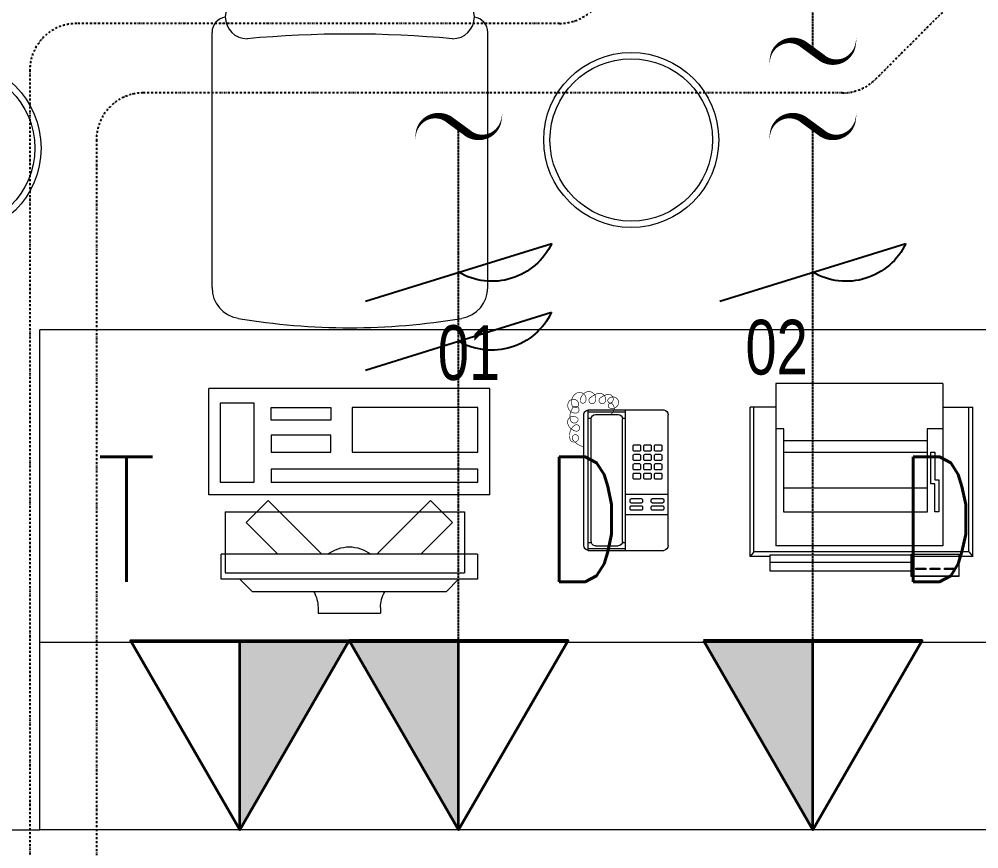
# Model space of a CAD drawing. Header units: inches. Extents: x -12418 to 57169, y -29325 to 19878.
# Drawn here: x 38295 to 39831, y 6942 to 8270 of the extents above; entities that cross this region are included whole.
import ezdxf

# ---------------------------------------------------------------- set-up
doc = ezdxf.new("R2010")
doc.units = ezdxf.units.IN
doc.header["$LTSCALE"] = 25
doc.header["$MEASUREMENT"] = 0
doc.linetypes.add('DASHDOT', pattern=[25.4, 12.7, -6.35, 0, -6.35])
doc.linetypes.add('HIDDEN', pattern=[9.525, 6.35, -3.175])
doc.layers.get('0').update_dxf_attribs({"color": 8})
doc.layers.add('0 @ 50', color=8, linetype='Continuous')
doc.layers.add('T-WIRE', color=140, linetype='Continuous')
for name, color, linetype, lineweight in [('00-Ground Floor$0$72_EGR_EQP_TAG', 142, 'Continuous', 5), ('00-Ground Floor$0$LOADING', 253, 'Continuous', 5), ('E-LITE-CLNG-CNDT', 6, 'DASHDOT', 35), ('T-DATA-CLNG-COND', 51, 'DASHDOT', 25), ('T-DATA-DEVC-TYPE', 2, 'Continuous', 25), ('T-DATA-FLOR-COND', 40, 'HIDDEN', 25), ('T-DATA-WALL @ 100', 33, 'Continuous', 35)]:
    doc.layers.add(name, color=color, linetype=linetype, lineweight=lineweight)
doc.styles.add('00-Ground Floor$0$X3G_ENTITY_257CFD', font='swisscl.ttf', dxfattribs={"height": 200})
doc.styles.add('DC_Simplex', font='SIMPLEX.shx', dxfattribs={"width": 0.7})

# ---------------------------------------------------------------- blocks, each defined once
blk = doc.blocks.new('00-Ground Floor$0$DM20079-P')
at = {"color": 0}
for p, q in [((-0.0686, 0.217), (-0.0686, 0.008)), ((-0.0616, 0.225), (0.0594, 0.225)), ((-0.0616, 0.225), (-0.0616, 0)), ((-0.0616, 0.222), (-0.0016, 0.222)), ((-0.0496, 0.2175), (-0.0136, 0.2175)), ((-0.0016, 0.225), (-0.0016, 0)), ((0.0664, 0.217), (0.0664, 0.008)), ((-0.0616, 0.212), (-0.0565, 0.212)), ((-0.0566, 0.2105), (-0.0566, 0.0145)), ((-0.0068, 0.212), (-0.0016, 0.212)), ((-0.0066, 0.2105), (-0.0066, 0.0145)), ((-0.0016, 0.1675), (0.0664, 0.1675)), ((-0.0016, 0.135), (0.0664, 0.135)), ((-0.0616, 0.013), (-0.0565, 0.013)), ((-0.0616, 0.003), (-0.0016, 0.003)), ((-0.0594, 0), (0.0594, 0)), ((-0.0496, 0.0075), (-0.0136, 0.0075)), ((-0.0068, 0.013), (-0.0016, 0.013))]:
    blk.add_line(p, q, dxfattribs=at)
for points in [[(0.0074, 0.1605, 0.414214), (0.0054, 0.1585), (0.0054, 0.1555, 0.414214), (0.0074, 0.1535), (0.0234, 0.1535, 0.414214), (0.0254, 0.1555), (0.0254, 0.1585, 0.414214), (0.0234, 0.1605)], [(0.0574, 0.1535, 0.414214), (0.0594, 0.1555), (0.0594, 0.1585, 0.414214), (0.0574, 0.1605), (0.0414, 0.1605, 0.414214), (0.0394, 0.1585), (0.0394, 0.1555, 0.414214), (0.0414, 0.1535)], [(0.0234, 0.142, 0.414214), (0.0254, 0.144), (0.0254, 0.147, 0.414214), (0.0234, 0.149), (0.0074, 0.149, 0.414214), (0.0054, 0.147), (0.0054, 0.144, 0.414214), (0.0074, 0.142)], [(0.0574, 0.142, 0.414214), (0.0594, 0.144), (0.0594, 0.147, 0.414214), (0.0574, 0.149), (0.0414, 0.149, 0.414214), (0.0394, 0.147), (0.0394, 0.144, 0.414214), (0.0414, 0.142)], [(0.0104, 0.103, 0.414214), (0.0124, 0.101), (0.0204, 0.101, 0.414214), (0.0224, 0.103), (0.0224, 0.109, 0.414214), (0.0204, 0.111), (0.0124, 0.111, 0.414214), (0.0104, 0.109)], [(0.0274, 0.103, 0.414214), (0.0294, 0.101), (0.0374, 0.101, 0.414214), (0.0394, 0.103), (0.0394, 0.109, 0.414214), (0.0374, 0.111), (0.0294, 0.111, 0.414214), (0.0274, 0.109)], [(0.0444, 0.103, 0.414214), (0.0464, 0.101), (0.0544, 0.101, 0.414214), (0.0564, 0.103), (0.0564, 0.109, 0.414214), (0.0544, 0.111), (0.0464, 0.111, 0.414214), (0.0444, 0.109)], [(0.0104, 0.088, 0.414214), (0.0124, 0.086), (0.0204, 0.086, 0.414214), (0.0224, 0.088), (0.0224, 0.094, 0.414214), (0.0204, 0.096), (0.0124, 0.096, 0.414214), (0.0104, 0.094)], [(0.0274, 0.088, 0.414214), (0.0294, 0.086), (0.0374, 0.086, 0.414214), (0.0394, 0.088), (0.0394, 0.094, 0.414214), (0.0374, 0.096), (0.0294, 0.096, 0.414214), (0.0274, 0.094)], [(0.0444, 0.088, 0.414214), (0.0464, 0.086), (0.0544, 0.086, 0.414214), (0.0564, 0.088), (0.0564, 0.094, 0.414214), (0.0544, 0.096), (0.0464, 0.096, 0.414214), (0.0444, 0.094)], [(0.0104, 0.073, 0.414214), (0.0124, 0.071), (0.0204, 0.071, 0.414214), (0.0224, 0.073), (0.0224, 0.079, 0.414214), (0.0204, 0.081), (0.0124, 0.081, 0.414214), (0.0104, 0.079)], [(0.0274, 0.073, 0.414214), (0.0294, 0.071), (0.0374, 0.071, 0.414214), (0.0394, 0.073), (0.0394, 0.079, 0.414214), (0.0374, 0.081), (0.0294, 0.081, 0.414214), (0.0274, 0.079)], [(0.0444, 0.073, 0.414214), (0.0464, 0.071), (0.0544, 0.071, 0.414214), (0.0564, 0.073), (0.0564, 0.079, 0.414214), (0.0544, 0.081), (0.0464, 0.081, 0.414214), (0.0444, 0.079)], [(0.0104, 0.058, 0.414214), (0.0124, 0.056), (0.0204, 0.056, 0.414214), (0.0224, 0.058), (0.0224, 0.064, 0.414214), (0.0204, 0.066), (0.0124, 0.066, 0.414214), (0.0104, 0.064)], [(0.0274, 0.058, 0.414214), (0.0294, 0.056), (0.0374, 0.056, 0.414214), (0.0394, 0.058), (0.0394, 0.064, 0.414214), (0.0374, 0.066), (0.0294, 0.066, 0.414214), (0.0274, 0.064)], [(0.0444, 0.058, 0.414214), (0.0464, 0.056), (0.0544, 0.056, 0.414214), (0.0564, 0.058), (0.0564, 0.064, 0.414214), (0.0544, 0.066), (0.0464, 0.066, 0.414214), (0.0444, 0.064)]]:
    blk.add_lwpolyline(points, format="xyb", close=True, dxfattribs=at)
at = {"color": 0, "const_width": 0.001}
blk.add_lwpolyline([(-0.0686, 0.059, 0.184574), (-0.0861, 0.0478, 1.44364), (-0.0769, 0.0452, 0.837915), (-0.0907, 0.0465, 0.30536), (-0.0835, 0.0248, 1.584726), (-0.0815, 0.034, 0.253153), (-0.094, 0.0228, 0.874198), (-0.0776, 0.0142, 0.915253), (-0.0897, 0.0168, 0.223821), (-0.0874, -0.0011, 1.703343), (-0.0796, 0.005, 0.588962), (-0.0934, -0.0114, 0.717795), (-0.0769, -0.0108, 0.983104), (-0.0875, -0.0075, 0.326362), (-0.0815, -0.0259, 0.758716), (-0.0657, -0.0134, 0.906186), (-0.0743, -0.016, 0.189488), (-0.067, -0.0272, 0.7948), (-0.0506, -0.0127, 1.223996), (-0.0585, -0.0193, 0.072149), (-0.0473, -0.0259, 0.645886), (-0.0341, -0.0134, 1.366917), (-0.042, -0.0193, 0.078415), (-0.0315, -0.0246, 0.723006), (-0.0229, -0.0127, 1.105484), (-0.0289, -0.018, 0.327892), (-0.017, -0.0193, 0.446638), (-0.0144, -0.0068, 0.327263), (-0.0269, -0.0029, 1.240441), (-0.0229, -0.0094, 0.611307), (-0.0278, 0.0075)], format="xyb", dxfattribs=at)
at = {"color": 0}
for centre, radius, start, end in [((-0.0605, 0.217), 0.00813, 97.9633, 179.6649), ((-0.0496, 0.2105), 0.007, 90, 180), ((-0.0136, 0.2105), 0.007, 0, 90), ((0.0582, 0.217), 0.00813, 0.3351, 82.0367), ((-0.0605, 0.008), 0.00813, 180.3351, 277.9633), ((-0.0496, 0.0145), 0.007, 180, 270), ((-0.0136, 0.0145), 0.007, 270, 0), ((0.0582, 0.008), 0.00813, 277.9633, 359.6649)]:
    blk.add_arc(centre, radius, start, end, dxfattribs=at)
blk = doc.blocks.new('00-Ground Floor$0$GF21021-P')
for p, q in [((-0.2207, 0.4756), (-0.2207, 0.0675)), ((0.2205, 0.4756), (0.2205, 0.0675))]:
    blk.add_line(p, q)
for centre, radius, start, end in [((-0.0001, -0.5295), 1.0695, 80.3671, 99.6329), ((-0.1707, 0.4756), 0.05, 99.6329, 180), ((0.1705, 0.4756), 0.05, 0, 80.3671), ((-0.1643, 0.0425), 0.0351, 90, 270), ((0, 1.8467), 1.7767, 264.6946, 275.3053), ((0.1641, 0.0425), 0.0351, 270, 90), ((-0.1957, 0.0675), 0.025, 180, 261.4721), ((0.1955, 0.0675), 0.025, 278.5279, 0), ((0, 1.8314), 1.8314, 264.8532, 275.147)]:
    blk.add_arc(centre, radius, start, end)
blk = doc.blocks.new('00-Ground Floor$0$ITCWLS1-P')
at = {"layer": '00-Ground Floor$0$LOADING'}
for p, q in [((-0.17, 0.45), (-0.17, 0)), ((-0.17, 0.45), (0, 0.45)), ((0, 0.45), (0, 0)), ((-0.2651, 0.43, 0), (-0.3051, 0.43, 0)), ((-0.3051, 0.43, 0), (-0.3051, 0.02, 0)), ((-0.2651, 0.43, 0), (-0.2651, 0.02, 0)), ((-0.1496, 0.4305), (-0.1291, 0.4305)), ((-0.1291, 0.4305), (-0.1291, 0.4089)), ((-0.3251, 0.38, 0), (-0.3051, 0.4, 0)), ((-0.197, 0.4094), (-0.295, 0.4094)), ((-0.295, 0.0264), (-0.295, 0.4094)), ((-0.197, 0.0264), (-0.197, 0.4094)), ((-0.3251, 0.38, 0), (-0.3251, 0.07, 0)), ((-0.3503, 0.275), (-0.3596, 0.275)), ((-0.3596, 0.175), (-0.3596, 0.275)), ((-0.3503, 0.175), (-0.3596, 0.175)), ((-0.3251, 0.07, 0), (-0.3051, 0.05, 0)), ((-0.3051, 0.02, 0), (-0.2651, 0.02, 0)), ((-0.197, 0.0264), (-0.295, 0.0264)), ((-0.17, 0), (0, 0))]:
    blk.add_line(p, q, dxfattribs=at)
at = {"layer": '00-Ground Floor$0$LOADING', "extrusion": (2.48281e-10, 3.18408e-10, -1)}
for p, q in [((-0.2651, 0.3395), (-0.2144, 0.3902)), ((-0.1791, 0.3548), (-0.2144, 0.3902)), ((-0.2651, 0.2688), (-0.1791, 0.3548))]:
    blk.add_line(p, q, dxfattribs=at)
at = {"layer": '00-Ground Floor$0$LOADING', "extrusion": (2.48281e-10, -3.18408e-10, -1)}
for p, q in [((-0.2651, 0.1812), (-0.1791, 0.0952)), ((-0.2651, 0.1105), (-0.2144, 0.0598)), ((-0.1791, 0.0952), (-0.2144, 0.0598))]:
    blk.add_line(p, q, dxfattribs=at)
at = {"layer": '00-Ground Floor$0$LOADING'}
for points in [[(-0.1291, 0.4089), (-0.1291, 0.1), (-0.1496, 0.1), (-0.1496, 0.4305)], [(-0.1496, 0.1), (-0.1496, 0.1), (-0.1496, 0.1), (-0.1496, 0.1), (-0.1496, 0.1), (-0.1496, 0.1), (-0.1496, 0.1), (-0.1496, 0.1), (-0.1496, 0.1)], [(-0.1496, 0.1), (-0.1496, 0.1), (-0.1496, 0.1), (-0.1496, 0.1), (-0.1496, 0.1), (-0.1496, 0.1), (-0.1496, 0.1), (-0.1496, 0.1), (-0.1496, 0.1), (-0.1496, 0.1), (-0.1496, 0.1), (-0.1496, 0.1), (-0.1496, 0.1), (-0.1496, 0.1), (-0.1496, 0.1), (-0.1496, 0.1), (-0.1496, 0.1), (-0.1496, 0.1)], [(-0.1496, 0.1), (-0.1496, 0.1), (-0.1496, 0.1), (-0.1496, 0.1), (-0.1496, 0.1), (-0.1496, 0.1), (-0.1496, 0.1), (-0.1496, 0.1), (-0.1496, 0.1), (-0.1496, 0.1)], [(-0.1496, 0.1), (-0.1496, 0.1), (-0.1496, 0.1), (-0.1496, 0.1), (-0.1496, 0.1), (-0.1496, 0.1), (-0.1496, 0.1)], [(-0.1496, 0.1), (-0.1496, 0.1), (-0.1496, 0.1), (-0.1496, 0.1), (-0.1496, 0.1), (-0.1496, 0.1), (-0.1496, 0.1), (-0.1496, 0.1), (-0.1496, 0.1), (-0.1496, 0.1)], [(-0.1496, 0.1), (-0.1496, 0.1), (-0.1496, 0.1), (-0.1496, 0.1), (-0.1496, 0.1), (-0.1496, 0.1), (-0.1496, 0.1), (-0.1496, 0.1), (-0.1496, 0.1), (-0.1496, 0.1), (-0.1496, 0.1), (-0.1496, 0.1), (-0.1496, 0.1), (-0.1496, 0.1), (-0.1496, 0.1)], [(-0.1496, 0.1), (-0.1496, 0.1), (-0.1496, 0.1), (-0.1496, 0.1), (-0.1496, 0.1), (-0.1496, 0.1), (-0.1496, 0.1), (-0.1496, 0.1), (-0.1496, 0.1), (-0.1496, 0.1)], [(-0.1496, 0.1), (-0.1496, 0.1), (-0.1496, 0.1), (-0.1496, 0.1), (-0.1496, 0.1), (-0.1496, 0.1), (-0.1496, 0.1), (-0.1496, 0.1), (-0.1496, 0.1), (-0.1496, 0.1)], [(-0.1496, 0.1), (-0.1496, 0.1), (-0.1496, 0.1), (-0.1496, 0.1), (-0.1496, 0.1), (-0.1496, 0.1), (-0.1496, 0.1), (-0.1496, 0.1), (-0.1496, 0.1), (-0.1496, 0.1), (-0.1496, 0.1), (-0.1496, 0.1), (-0.1496, 0.1), (-0.1496, 0.1), (-0.1496, 0.1), (-0.1496, 0.1), (-0.1496, 0.1), (-0.1496, 0.1), (-0.1496, 0.1), (-0.1496, 0.1), (-0.1496, 0.1), (-0.1496, 0.1), (-0.1496, 0.1), (-0.1496, 0.1), (-0.1496, 0.1), (-0.1496, 0.1), (-0.1496, 0.1), (-0.1496, 0.1), (-0.1496, 0.1), (-0.1496, 0.1), (-0.1496, 0.1), (-0.1496, 0.1), (-0.1496, 0.1), (-0.1496, 0.1), (-0.1496, 0.1), (-0.1496, 0.1), (-0.1496, 0.1), (-0.1496, 0.1), (-0.1496, 0.1), (-0.1496, 0.1), (-0.1496, 0.1), (-0.1496, 0.1), (-0.1496, 0.1), (-0.1496, 0.1), (-0.1496, 0.1), (-0.1496, 0.1), (-0.1496, 0.1), (-0.1496, 0.1), (-0.1496, 0.1), (-0.1496, 0.1), (-0.1496, 0.1), (-0.1496, 0.1), (-0.1496, 0.1), (-0.1496, 0.1)], [(-0.1496, 0.1), (-0.1496, 0.1), (-0.1496, 0.1), (-0.1496, 0.1), (-0.1496, 0.1), (-0.1496, 0.1), (-0.1496, 0.1), (-0.1496, 0.1), (-0.1496, 0.1), (-0.1496, 0.1), (-0.1496, 0.1), (-0.1496, 0.1), (-0.1496, 0.1), (-0.1496, 0.1), (-0.1496, 0.1), (-0.1496, 0.1), (-0.1496, 0.1), (-0.1496, 0.1), (-0.1496, 0.1), (-0.1496, 0.1), (-0.1496, 0.1), (-0.1496, 0.1), (-0.1496, 0.1), (-0.1496, 0.1), (-0.1496, 0.1), (-0.1496, 0.1), (-0.1496, 0.1), (-0.1496, 0.1), (-0.1496, 0.1), (-0.1496, 0.1), (-0.1496, 0.1), (-0.1496, 0.1), (-0.1496, 0.1), (-0.1496, 0.1), (-0.1496, 0.1), (-0.1496, 0.1), (-0.1496, 0.1), (-0.1496, 0.1), (-0.1496, 0.1), (-0.1496, 0.1), (-0.1496, 0.1), (-0.1496, 0.1), (-0.1496, 0.1), (-0.1496, 0.1), (-0.1496, 0.1), (-0.1496, 0.1), (-0.1496, 0.1), (-0.1496, 0.1), (-0.1496, 0.1), (-0.1496, 0.1), (-0.1496, 0.1), (-0.1496, 0.1), (-0.1496, 0.1), (-0.1496, 0.1), (-0.1496, 0.1), (-0.1496, 0.1), (-0.1496, 0.1), (-0.1496, 0.1), (-0.1496, 0.1), (-0.1496, 0.1), (-0.1496, 0.1), (-0.1496, 0.1), (-0.1496, 0.1), (-0.1496, 0.1), (-0.1496, 0.1), (-0.1496, 0.1), (-0.1496, 0.1), (-0.1496, 0.1), (-0.1496, 0.1), (-0.1496, 0.1), (-0.1496, 0.1), (-0.1496, 0.1), (-0.1496, 0.1), (-0.1496, 0.1), (-0.1496, 0.1), (-0.1496, 0.1), (-0.1496, 0.1), (-0.1496, 0.1), (-0.1496, 0.1), (-0.1496, 0.1), (-0.1496, 0.1), (-0.1496, 0.1), (-0.1496, 0.1), (-0.1496, 0.1), (-0.1496, 0.1), (-0.1496, 0.1), (-0.1496, 0.1), (-0.1496, 0.1), (-0.1496, 0.1)], [(-0.1496, 0.1), (-0.1496, 0.1), (-0.1496, 0.1), (-0.1496, 0.1), (-0.1496, 0.1), (-0.1496, 0.1), (-0.1496, 0.1), (-0.1496, 0.1), (-0.1496, 0.1), (-0.1496, 0.1), (-0.1496, 0.1), (-0.1496, 0.1)], [(-0.1496, 0.1), (-0.1496, 0.1), (-0.1496, 0.1), (-0.1496, 0.1), (-0.1496, 0.1), (-0.1496, 0.1), (-0.1496, 0.1)], [(-0.1496, 0.1), (-0.1496, 0.1), (-0.1496, 0.1), (-0.1496, 0.1), (-0.1496, 0.1), (-0.1496, 0.1), (-0.1496, 0.1), (-0.1496, 0.1), (-0.1496, 0.1), (-0.1496, 0.1), (-0.1496, 0.1), (-0.1496, 0.1), (-0.1496, 0.1), (-0.1496, 0.1), (-0.1496, 0.1), (-0.1496, 0.1), (-0.1496, 0.1)], [(-0.1496, 0.1), (-0.1496, 0.1), (-0.1496, 0.1), (-0.1496, 0.1), (-0.1496, 0.1), (-0.1496, 0.1), (-0.1496, 0.1), (-0.1496, 0.1), (-0.1496, 0.1), (-0.1496, 0.1), (-0.1496, 0.1), (-0.1496, 0.1), (-0.1496, 0.1), (-0.1496, 0.1), (-0.1496, 0.1), (-0.1496, 0.1), (-0.1496, 0.1), (-0.1496, 0.1), (-0.1496, 0.1), (-0.1496, 0.1), (-0.1496, 0.1), (-0.1496, 0.1), (-0.1496, 0.1), (-0.1496, 0.1), (-0.1496, 0.1), (-0.1496, 0.1), (-0.1496, 0.1), (-0.1496, 0.1), (-0.1496, 0.1), (-0.1496, 0.1), (-0.1496, 0.1), (-0.1496, 0.1), (-0.1496, 0.1), (-0.1496, 0.1), (-0.1496, 0.1), (-0.1496, 0.1), (-0.1496, 0.1), (-0.1496, 0.1), (-0.1496, 0.1), (-0.1496, 0.1), (-0.1496, 0.1), (-0.1496, 0.1), (-0.1496, 0.1), (-0.1496, 0.1), (-0.1496, 0.1), (-0.1496, 0.1), (-0.1496, 0.1), (-0.1496, 0.1), (-0.1496, 0.1), (-0.1496, 0.1), (-0.1496, 0.1), (-0.1496, 0.1), (-0.1496, 0.1), (-0.1496, 0.1), (-0.1496, 0.1), (-0.1496, 0.1), (-0.1496, 0.1), (-0.1496, 0.1), (-0.1496, 0.1), (-0.1496, 0.1), (-0.1496, 0.1), (-0.1496, 0.1), (-0.1496, 0.1), (-0.1496, 0.1), (-0.1496, 0.1), (-0.1496, 0.1), (-0.1496, 0.1), (-0.1496, 0.1), (-0.1496, 0.1), (-0.1496, 0.1), (-0.1496, 0.1), (-0.1496, 0.1), (-0.1496, 0.1), (-0.1496, 0.1), (-0.1496, 0.1), (-0.1496, 0.1), (-0.1496, 0.1), (-0.1496, 0.1), (-0.1496, 0.1), (-0.1496, 0.1), (-0.1496, 0.1), (-0.1496, 0.1), (-0.1496, 0.1), (-0.1496, 0.1), (-0.1496, 0.1), (-0.1496, 0.1), (-0.1496, 0.1), (-0.1496, 0.1), (-0.1496, 0.1), (-0.1496, 0.1), (-0.1496, 0.1), (-0.1496, 0.1), (-0.1496, 0.1), (-0.1496, 0.1), (-0.1496, 0.1), (-0.1496, 0.1), (-0.1496, 0.1), (-0.1496, 0.1), (-0.1496, 0.1), (-0.1496, 0.1), (-0.1496, 0.1), (-0.1496, 0.1), (-0.1496, 0.1), (-0.1496, 0.1), (-0.1496, 0.1), (-0.1496, 0.1), (-0.1496, 0.1), (-0.1496, 0.1), (-0.1496, 0.1), (-0.1496, 0.1), (-0.1496, 0.1)], [(-0.1496, 0.1), (-0.1496, 0.1), (-0.1496, 0.1), (-0.1496, 0.1), (-0.1496, 0.1), (-0.1496, 0.1), (-0.1496, 0.1), (-0.1496, 0.1)]]:
    blk.add_lwpolyline(points, dxfattribs=at)
for points in [[(-0.1019, 0.4305), (-0.0304, 0.4305), (-0.0304, 0.2294), (-0.1019, 0.2294)], [(-0.1019, 0.1954), (-0.0747, 0.1954), (-0.0747, 0.1), (-0.1019, 0.1)], [(-0.0304, 0.1954), (-0.0508, 0.1954), (-0.0508, 0.1), (-0.0304, 0.1)], [(-0.1496, 0.1), (-0.1496, 0.1), (-0.1496, 0.1), (-0.1496, 0.1), (-0.1496, 0.1), (-0.1496, 0.1), (-0.1496, 0.1), (-0.1496, 0.1), (-0.1496, 0.1), (-0.1496, 0.1), (-0.1496, 0.1), (-0.1496, 0.1), (-0.1496, 0.1), (-0.1496, 0.1), (-0.1496, 0.1), (-0.1496, 0.1), (-0.1496, 0.1), (-0.1496, 0.1), (-0.1496, 0.1), (-0.1496, 0.1), (-0.1496, 0.1), (-0.1496, 0.1), (-0.1496, 0.1), (-0.1496, 0.1), (-0.1496, 0.1), (-0.1496, 0.1), (-0.1496, 0.1), (-0.1496, 0.1), (-0.1496, 0.1), (-0.1496, 0.1), (-0.1496, 0.1), (-0.1496, 0.1), (-0.1496, 0.1), (-0.1496, 0.1), (-0.1496, 0.1), (-0.1496, 0.1), (-0.1496, 0.1), (-0.1496, 0.1), (-0.1496, 0.1), (-0.1496, 0.1), (-0.1496, 0.1), (-0.1496, 0.1), (-0.1496, 0.1), (-0.1496, 0.1), (-0.1496, 0.1), (-0.1496, 0.1), (-0.1496, 0.1), (-0.1496, 0.1), (-0.1496, 0.1), (-0.1496, 0.1), (-0.1496, 0.1), (-0.1496, 0.1), (-0.1496, 0.1), (-0.1496, 0.1), (-0.1496, 0.1), (-0.1496, 0.1), (-0.1496, 0.1), (-0.1496, 0.1), (-0.1496, 0.1), (-0.1496, 0.1), (-0.1496, 0.1), (-0.1496, 0.1), (-0.1496, 0.1), (-0.1496, 0.1), (-0.1496, 0.1), (-0.1496, 0.1), (-0.1496, 0.1), (-0.1496, 0.1), (-0.1496, 0.1), (-0.1496, 0.1), (-0.1496, 0.1), (-0.1496, 0.1), (-0.1496, 0.1), (-0.1496, 0.1), (-0.1496, 0.1), (-0.1496, 0.1), (-0.1496, 0.1), (-0.1496, 0.1), (-0.1496, 0.1), (-0.1496, 0.1), (-0.1496, 0.1), (-0.1496, 0.1), (-0.1496, 0.1), (-0.1496, 0.1), (-0.1496, 0.1), (-0.1496, 0.1), (-0.1496, 0.1), (-0.1496, 0.1), (-0.1496, 0.1), (-0.1496, 0.1), (-0.1496, 0.1), (-0.1496, 0.1), (-0.1496, 0.1), (-0.1496, 0.1), (-0.1496, 0.1), (-0.1496, 0.1), (-0.1496, 0.1), (-0.1496, 0.1), (-0.1496, 0.1), (-0.1496, 0.1), (-0.1496, 0.1), (-0.1496, 0.1), (-0.1496, 0.1), (-0.1496, 0.1), (-0.1496, 0.1), (-0.1496, 0.1), (-0.1496, 0.1), (-0.1496, 0.1), (-0.1496, 0.1), (-0.1496, 0.1), (-0.1496, 0.1), (-0.1496, 0.1), (-0.1496, 0.1), (-0.1496, 0.1), (-0.1496, 0.1), (-0.1496, 0.1), (-0.1496, 0.1), (-0.1496, 0.1), (-0.1496, 0.1), (-0.1496, 0.1), (-0.1496, 0.1), (-0.1496, 0.1), (-0.1496, 0.1), (-0.1496, 0.1), (-0.1496, 0.1), (-0.1496, 0.1), (-0.1496, 0.1), (-0.1496, 0.1), (-0.1496, 0.1), (-0.1496, 0.1), (-0.1496, 0.1), (-0.1496, 0.1), (-0.1496, 0.1), (-0.1496, 0.1), (-0.1496, 0.1), (-0.1496, 0.1), (-0.1496, 0.1), (-0.1496, 0.1), (-0.1496, 0.1), (-0.1496, 0.1), (-0.1496, 0.1), (-0.1496, 0.1), (-0.1496, 0.1), (-0.1496, 0.1), (-0.1496, 0.1), (-0.1496, 0.1), (-0.1496, 0.1), (-0.1496, 0.1), (-0.1496, 0.1), (-0.1496, 0.1), (-0.1496, 0.1), (-0.1496, 0.1), (-0.1496, 0.1), (-0.1496, 0.1), (-0.1496, 0.1), (-0.1496, 0.1), (-0.1496, 0.1), (-0.1496, 0.1), (-0.1496, 0.1), (-0.1496, 0.1), (-0.1496, 0.1), (-0.1496, 0.1), (-0.1496, 0.1), (-0.1496, 0.1), (-0.1496, 0.1), (-0.1496, 0.1), (-0.1496, 0.1), (-0.1496, 0.1), (-0.1496, 0.1), (-0.1496, 0.1), (-0.1496, 0.1), (-0.1496, 0.1), (-0.1496, 0.1), (-0.1496, 0.1), (-0.1496, 0.1), (-0.1496, 0.1), (-0.1496, 0.1), (-0.1496, 0.1), (-0.1496, 0.1), (-0.1496, 0.1), (-0.1496, 0.1), (-0.1496, 0.1), (-0.1496, 0.1), (-0.1496, 0.1), (-0.1496, 0.1), (-0.1496, 0.1), (-0.1496, 0.1), (-0.1496, 0.1), (-0.1496, 0.1), (-0.1496, 0.1), (-0.1496, 0.1), (-0.1496, 0.1), (-0.1496, 0.1), (-0.1496, 0.1), (-0.1496, 0.1), (-0.1496, 0.1), (-0.1496, 0.1), (-0.1496, 0.1), (-0.1496, 0.1), (-0.1496, 0.1), (-0.1496, 0.1), (-0.1496, 0.1), (-0.1496, 0.1), (-0.1496, 0.1), (-0.1496, 0.1), (-0.1496, 0.1), (-0.1496, 0.1), (-0.1496, 0.1), (-0.1496, 0.1), (-0.1496, 0.1), (-0.1496, 0.1), (-0.1496, 0.1), (-0.1496, 0.1), (-0.1496, 0.1), (-0.1496, 0.1), (-0.1496, 0.1), (-0.1496, 0.1), (-0.1496, 0.1), (-0.1496, 0.1), (-0.1496, 0.1), (-0.1496, 0.1), (-0.1496, 0.1), (-0.1496, 0.1), (-0.1496, 0.1), (-0.1496, 0.1), (-0.1496, 0.1), (-0.1496, 0.1), (-0.1496, 0.1), (-0.1496, 0.1), (-0.1496, 0.1), (-0.1496, 0.1), (-0.1496, 0.1), (-0.1496, 0.1), (-0.1496, 0.1), (-0.1496, 0.1), (-0.1496, 0.1), (-0.1496, 0.1), (-0.1496, 0.1), (-0.1496, 0.1), (-0.1496, 0.1), (-0.1496, 0.1), (-0.1496, 0.1), (-0.1496, 0.1), (-0.1496, 0.1), (-0.1496, 0.1), (-0.1496, 0.1), (-0.1496, 0.1), (-0.1496, 0.1), (-0.1496, 0.1), (-0.1496, 0.1), (-0.1496, 0.1), (-0.1496, 0.1), (-0.1496, 0.1), (-0.1496, 0.1), (-0.1496, 0.1), (-0.1496, 0.1), (-0.1496, 0.1), (-0.1496, 0.1), (-0.1496, 0.1), (-0.1496, 0.1), (-0.1496, 0.1), (-0.1496, 0.1), (-0.1496, 0.1), (-0.1496, 0.1), (-0.1496, 0.1), (-0.1496, 0.1), (-0.1496, 0.1), (-0.1496, 0.1), (-0.1496, 0.1), (-0.1496, 0.1), (-0.1496, 0.1), (-0.1496, 0.1), (-0.1496, 0.1), (-0.1496, 0.1), (-0.1496, 0.1), (-0.1496, 0.1), (-0.1496, 0.1)], [(-0.1496, 0.1), (-0.1496, 0.1), (-0.1496, 0.1), (-0.1496, 0.1), (-0.1496, 0.1), (-0.1496, 0.1), (-0.1496, 0.1), (-0.1496, 0.1), (-0.1496, 0.1), (-0.1496, 0.1), (-0.1496, 0.1), (-0.1496, 0.1), (-0.1496, 0.1), (-0.1496, 0.1), (-0.1496, 0.1), (-0.1496, 0.1), (-0.1496, 0.1), (-0.1496, 0.1), (-0.1496, 0.1), (-0.1496, 0.1), (-0.1496, 0.1), (-0.1496, 0.1), (-0.1496, 0.1), (-0.1496, 0.1), (-0.1496, 0.1), (-0.1496, 0.1), (-0.1496, 0.1), (-0.1496, 0.1), (-0.1496, 0.1), (-0.1496, 0.1), (-0.1496, 0.1), (-0.1496, 0.1), (-0.1496, 0.1), (-0.1496, 0.1), (-0.1496, 0.1), (-0.1496, 0.1), (-0.1496, 0.1), (-0.1496, 0.1), (-0.1496, 0.1), (-0.1496, 0.1), (-0.1496, 0.1), (-0.1496, 0.1), (-0.1496, 0.1), (-0.1496, 0.1), (-0.1496, 0.1), (-0.1496, 0.1), (-0.1496, 0.1), (-0.1496, 0.1), (-0.1496, 0.1), (-0.1496, 0.1), (-0.1496, 0.1), (-0.1496, 0.1), (-0.1496, 0.1), (-0.1496, 0.1), (-0.1496, 0.1), (-0.1496, 0.1), (-0.1496, 0.1), (-0.1496, 0.1), (-0.1496, 0.1), (-0.1496, 0.1), (-0.1496, 0.1), (-0.1496, 0.1), (-0.1496, 0.1), (-0.1496, 0.1), (-0.1496, 0.1), (-0.1496, 0.1), (-0.1496, 0.1), (-0.1496, 0.1), (-0.1496, 0.1), (-0.1496, 0.1), (-0.1496, 0.1), (-0.1496, 0.1), (-0.1496, 0.1), (-0.1496, 0.1), (-0.1496, 0.1), (-0.1496, 0.1), (-0.1496, 0.1), (-0.1496, 0.1), (-0.1496, 0.1), (-0.1496, 0.1), (-0.1496, 0.1), (-0.1496, 0.1), (-0.1496, 0.1), (-0.1496, 0.1), (-0.1496, 0.1), (-0.1496, 0.1), (-0.1496, 0.1), (-0.1496, 0.1), (-0.1496, 0.1), (-0.1496, 0.1), (-0.1496, 0.1), (-0.1496, 0.1), (-0.1496, 0.1), (-0.1496, 0.1), (-0.1496, 0.1), (-0.1496, 0.1), (-0.1496, 0.1), (-0.1496, 0.1), (-0.1496, 0.1), (-0.1496, 0.1), (-0.1496, 0.1), (-0.1496, 0.1), (-0.1496, 0.1), (-0.1496, 0.1), (-0.1496, 0.1), (-0.1496, 0.1), (-0.1496, 0.1), (-0.1496, 0.1), (-0.1496, 0.1), (-0.1496, 0.1), (-0.1496, 0.1), (-0.1496, 0.1), (-0.1496, 0.1), (-0.1496, 0.1), (-0.1496, 0.1), (-0.1496, 0.1), (-0.1496, 0.1), (-0.1496, 0.1), (-0.1496, 0.1), (-0.1496, 0.1), (-0.1496, 0.1), (-0.1496, 0.1), (-0.1496, 0.1), (-0.1496, 0.1), (-0.1496, 0.1), (-0.1496, 0.1), (-0.1496, 0.1), (-0.1496, 0.1), (-0.1496, 0.1), (-0.1496, 0.1), (-0.1496, 0.1), (-0.1496, 0.1), (-0.1496, 0.1), (-0.1496, 0.1), (-0.1496, 0.1), (-0.1496, 0.1), (-0.1496, 0.1), (-0.1496, 0.1), (-0.1496, 0.1), (-0.1496, 0.1), (-0.1496, 0.1), (-0.1496, 0.1), (-0.1496, 0.1), (-0.1496, 0.1), (-0.1496, 0.1), (-0.1496, 0.1), (-0.1496, 0.1), (-0.1496, 0.1), (-0.1496, 0.1), (-0.1496, 0.1), (-0.1496, 0.1), (-0.1496, 0.1), (-0.1496, 0.1), (-0.1496, 0.1), (-0.1496, 0.1), (-0.1496, 0.1), (-0.1496, 0.1), (-0.1496, 0.1), (-0.1496, 0.1), (-0.1496, 0.1), (-0.1496, 0.1), (-0.1496, 0.1), (-0.1496, 0.1), (-0.1496, 0.1), (-0.1496, 0.1), (-0.1496, 0.1), (-0.1496, 0.1), (-0.1496, 0.1), (-0.1496, 0.1), (-0.1496, 0.1), (-0.1496, 0.1), (-0.1496, 0.1), (-0.1496, 0.1), (-0.1496, 0.1), (-0.1496, 0.1), (-0.1496, 0.1), (-0.1496, 0.1), (-0.1496, 0.1), (-0.1496, 0.1), (-0.1496, 0.1), (-0.1496, 0.1), (-0.1496, 0.1), (-0.1496, 0.1), (-0.1496, 0.1), (-0.1496, 0.1), (-0.1496, 0.1), (-0.1496, 0.1), (-0.1496, 0.1), (-0.1496, 0.1), (-0.1496, 0.1), (-0.1496, 0.1), (-0.1496, 0.1), (-0.1496, 0.1), (-0.1496, 0.1), (-0.1496, 0.1), (-0.1496, 0.1), (-0.1496, 0.1), (-0.1496, 0.1), (-0.1496, 0.1), (-0.1496, 0.1), (-0.1496, 0.1), (-0.1496, 0.1), (-0.1496, 0.1), (-0.1496, 0.1), (-0.1496, 0.1), (-0.1496, 0.1), (-0.1496, 0.1), (-0.1496, 0.1), (-0.1496, 0.1), (-0.1496, 0.1), (-0.1496, 0.1), (-0.1496, 0.1), (-0.1496, 0.1), (-0.1496, 0.1)], [(-0.1496, 0.1), (-0.1496, 0.1), (-0.1496, 0.1), (-0.1496, 0.1), (-0.1496, 0.1), (-0.1496, 0.1), (-0.1496, 0.1), (-0.1496, 0.1), (-0.1496, 0.1), (-0.1496, 0.1), (-0.1496, 0.1), (-0.1496, 0.1), (-0.1496, 0.1), (-0.1496, 0.1), (-0.1496, 0.1), (-0.1496, 0.1), (-0.1496, 0.1), (-0.1496, 0.1), (-0.1496, 0.1), (-0.1496, 0.1), (-0.1496, 0.1), (-0.1496, 0.1), (-0.1496, 0.1), (-0.1496, 0.1), (-0.1496, 0.1), (-0.1496, 0.1), (-0.1496, 0.1), (-0.1496, 0.1), (-0.1496, 0.1), (-0.1496, 0.1), (-0.1496, 0.1), (-0.1496, 0.1), (-0.1496, 0.1), (-0.1496, 0.1), (-0.1496, 0.1), (-0.1496, 0.1), (-0.1496, 0.1), (-0.1496, 0.1), (-0.1496, 0.1), (-0.1496, 0.1), (-0.1496, 0.1), (-0.1496, 0.1), (-0.1496, 0.1), (-0.1496, 0.1), (-0.1496, 0.1), (-0.1496, 0.1), (-0.1496, 0.1), (-0.1496, 0.1), (-0.1496, 0.1), (-0.1496, 0.1), (-0.1496, 0.1), (-0.1496, 0.1), (-0.1496, 0.1), (-0.1496, 0.1), (-0.1496, 0.1), (-0.1496, 0.1), (-0.1496, 0.1), (-0.1496, 0.1), (-0.1496, 0.1), (-0.1496, 0.1), (-0.1496, 0.1), (-0.1496, 0.1), (-0.1496, 0.1), (-0.1496, 0.1), (-0.1496, 0.1), (-0.1496, 0.1), (-0.1496, 0.1), (-0.1496, 0.1), (-0.1496, 0.1), (-0.1496, 0.1), (-0.1496, 0.1), (-0.1496, 0.1), (-0.1496, 0.1), (-0.1496, 0.1), (-0.1496, 0.1), (-0.1496, 0.1), (-0.1496, 0.1), (-0.1496, 0.1), (-0.1496, 0.1), (-0.1496, 0.1), (-0.1496, 0.1), (-0.1496, 0.1), (-0.1496, 0.1), (-0.1496, 0.1), (-0.1496, 0.1), (-0.1496, 0.1), (-0.1496, 0.1), (-0.1496, 0.1), (-0.1496, 0.1), (-0.1496, 0.1), (-0.1496, 0.1), (-0.1496, 0.1), (-0.1496, 0.1), (-0.1496, 0.1), (-0.1496, 0.1), (-0.1496, 0.1), (-0.1496, 0.1), (-0.1496, 0.1), (-0.1496, 0.1), (-0.1496, 0.1), (-0.1496, 0.1), (-0.1496, 0.1), (-0.1496, 0.1), (-0.1496, 0.1), (-0.1496, 0.1), (-0.1496, 0.1), (-0.1496, 0.1), (-0.1496, 0.1), (-0.1496, 0.1), (-0.1496, 0.1), (-0.1496, 0.1), (-0.1496, 0.1), (-0.1496, 0.1), (-0.1496, 0.1), (-0.1496, 0.1), (-0.1496, 0.1), (-0.1496, 0.1), (-0.1496, 0.1), (-0.1496, 0.1), (-0.1496, 0.1), (-0.1496, 0.1), (-0.1496, 0.1), (-0.1496, 0.1), (-0.1496, 0.1), (-0.1496, 0.1), (-0.1496, 0.1), (-0.1496, 0.1), (-0.1496, 0.1), (-0.1496, 0.1), (-0.1496, 0.1), (-0.1496, 0.1), (-0.1496, 0.1), (-0.1496, 0.1), (-0.1496, 0.1), (-0.1496, 0.1), (-0.1496, 0.1), (-0.1496, 0.1), (-0.1496, 0.1), (-0.1496, 0.1), (-0.1496, 0.1), (-0.1496, 0.1), (-0.1496, 0.1), (-0.1496, 0.1), (-0.1496, 0.1), (-0.1496, 0.1), (-0.1496, 0.1), (-0.1496, 0.1), (-0.1496, 0.1), (-0.1496, 0.1), (-0.1496, 0.1), (-0.1496, 0.1), (-0.1496, 0.1), (-0.1496, 0.1), (-0.1496, 0.1), (-0.1496, 0.1), (-0.1496, 0.1), (-0.1496, 0.1), (-0.1496, 0.1), (-0.1496, 0.1), (-0.1496, 0.1), (-0.1496, 0.1), (-0.1496, 0.1), (-0.1496, 0.1), (-0.1496, 0.1), (-0.1496, 0.1), (-0.1496, 0.1), (-0.1496, 0.1), (-0.1496, 0.1), (-0.1496, 0.1), (-0.1496, 0.1), (-0.1496, 0.1), (-0.1496, 0.1), (-0.1496, 0.1), (-0.1496, 0.1), (-0.1496, 0.1), (-0.1496, 0.1), (-0.1496, 0.1), (-0.1496, 0.1), (-0.1496, 0.1), (-0.1496, 0.1), (-0.1496, 0.1), (-0.1496, 0.1), (-0.1496, 0.1), (-0.1496, 0.1), (-0.1496, 0.1), (-0.1496, 0.1), (-0.1496, 0.1), (-0.1496, 0.1), (-0.1496, 0.1), (-0.1496, 0.1), (-0.1496, 0.1), (-0.1496, 0.1), (-0.1496, 0.1), (-0.1496, 0.1), (-0.1496, 0.1), (-0.1496, 0.1), (-0.1496, 0.1), (-0.1496, 0.1), (-0.1496, 0.1), (-0.1496, 0.1), (-0.1496, 0.1), (-0.1496, 0.1), (-0.1496, 0.1), (-0.1496, 0.1), (-0.1496, 0.1), (-0.1496, 0.1), (-0.1496, 0.1), (-0.1496, 0.1), (-0.1496, 0.1), (-0.1496, 0.1), (-0.1496, 0.1), (-0.1496, 0.1), (-0.1496, 0.1), (-0.1496, 0.1), (-0.1496, 0.1), (-0.1496, 0.1), (-0.1496, 0.1), (-0.1496, 0.1), (-0.1496, 0.1)], [(-0.1496, 0.0727), (-0.0236, 0.0727), (-0.0236, 0.0182), (-0.1496, 0.0182)]]:
    blk.add_lwpolyline(points, close=True, dxfattribs=at)
for centre, radius, start, end in [((-0.3503, 0.325), 0.05, 270, 300.3093), ((-0.3089, 0.225), 0.0556, 321.9431, 38.0569), ((-0.3503, 0.125), 0.05, 59.6907, 90)]:
    blk.add_arc(centre, radius, start, end, dxfattribs=at)
blk = doc.blocks.new('00-Ground Floor$0$WM00001-P')
at = {"layer": '00-Ground Floor$0$LOADING'}
for radius in [0.14, 0.13]:
    blk.add_circle((0, 0), radius, dxfattribs=at)
blk = doc.blocks.new('00-Ground Floor$0$ITPPLT2C-P')
at = {"color": 0}
for p, q in [((0.0229, 0.0318), (0.2618, 0.0318)), ((0.0304, 0.0256), (0.0229, 0.0318)), ((0.0229, 0), (0.0229, 0.0318)), ((0.2618, -0.0096), (0.2618, 0.0318)), ((0.0304, -0.3182), (0.0304, 0.0256)), ((0.0304, 0.0256), (0.2618, 0.0256)), ((0, 0), (0, -0.2262)), ((0.0252, 0), (0, 0)), ((0.0139, 0), (0.0139, -0.2262)), ((0.0252, 0), (0.0139, 0)), ((0.0252, -0.2262), (0.0252, 0)), ((0.0401, -0.2769), (0.0401, -0.0096)), ((0.3, -0.0096), (0.0401, -0.0096)), ((0.2274, -0.0222), (0.2274, -0.0096)), ((0.3, -0.2769), (0.3, -0.0096)), ((0.0939, -0.2515), (0.0939, -0.0222)), ((0.0939, -0.0222), (0.2274, -0.0222)), ((0.1321, -0.2515), (0.1321, -0.0222)), ((0.1894, -0.2515), (0.1894, -0.0222)), ((0.2082, -0.2515), (0.2082, -0.0222)), ((-0.0091, -0.2262), (0.0267, -0.2262)), ((-0.0091, -0.3023), (-0.0091, -0.2262)), ((-0.0087, -0.2262), (0.0236, -0.2262)), ((-0.0087, -0.3023), (-0.0087, -0.2262)), ((0, -0.2262), (0.0252, -0.2262)), ((0.0139, -0.2262), (0.0252, -0.2262)), ((0.0236, -0.2262), (0.0236, -0.3023)), ((0.0267, -0.2262), (0.0267, -0.3023)), ((0.0023, -0.2495), (0.0023, -0.2334)), ((0.0023, -0.2334), (0.0045, -0.2334)), ((0.0045, -0.2334), (0.0045, -0.2495)), ((0.0045, -0.2495), (0.0023, -0.2495)), ((0.0023, -0.2721), (0.0023, -0.2562)), ((0.0023, -0.2562), (0.0045, -0.2562)), ((0.0045, -0.2562), (0.0045, -0.2721)), ((0.2274, -0.2515), (0.0939, -0.2515)), ((0.1395, -0.2575), (0.19, -0.2575)), ((0.1395, -0.2641), (0.1395, -0.2575)), ((0.19, -0.2575), (0.19, -0.2641)), ((0.2274, -0.2769), (0.2274, -0.2515)), ((0.0045, -0.2721), (0.0023, -0.2721)), ((0.0947, -0.2701), (0.0947, -0.2641)), ((0.0947, -0.2641), (0.1395, -0.2641)), ((0.1457, -0.2701), (0.0947, -0.2701)), ((0.19, -0.2641), (0.1457, -0.2641)), ((0.1457, -0.2641), (0.1457, -0.2701)), ((0.0023, -0.295), (0.0023, -0.2793)), ((0.0023, -0.2793), (0.0045, -0.2793)), ((0.0045, -0.2793), (0.0045, -0.295)), ((0.3, -0.2769), (0.0401, -0.2769)), ((0.2618, -0.2769), (0.2618, -0.3246)), ((0.0267, -0.3023), (-0.0091, -0.3023)), ((0.0236, -0.3023), (-0.0087, -0.3023)), ((0.0045, -0.295), (0.0023, -0.295)), ((0.0229, -0.3246), (0.0229, -0.3023)), ((0.0304, -0.3182), (0.0229, -0.3246)), ((0.0304, -0.3182), (0.2618, -0.3182)), ((0.0229, -0.3246), (0.2618, -0.3246))]:
    blk.add_line(p, q, dxfattribs=at)
blk = doc.blocks.new('00-Ground Floor')
at = {"layer": '00-Ground Floor$0$LOADING'}
for p, q in [((40888.4, 7772.6, 0), (38327.9, 7772.6, 0)), ((38327.9, 6972.6, 0), (38327.9, 7772.6, 0)), ((40888.4, 7272.6, 0), (38327.9, 7272.6, 0)), ((38277.9, 6972.6, 0), (38327.9, 6972.6, 0)), ((41788.4, 6972.6, 0), (38327.9, 6972.6, 0))]:
    blk.add_line(p, q, dxfattribs=at)
for name, p, xscale, yscale, zscale, rotation in [('00-Ground Floor$0$GF21021-P', (38824, 8316, 0), 1000, 1000, 1000, 180), ('00-Ground Floor$0$WM00001-P', (39274.3, 8076.5, 0), 1000.000000000001, 1000.000000000001, 1000.000000000001, 102.0000000000075), ('00-Ground Floor$0$WM00001-P', (38189.9, 8063.4, 0), 1000.000000000001, 1000.000000000001, 1000.000000000001, 102.0000000000075), ('00-Ground Floor$0$ITCWLS1-P', (38598.2, 7678.7, 0), -1000, 1000, 1000, 269.999999992483), ('00-Ground Floor$0$DM20079-P', (39267, 7644.6, 0), -1000, 1000, 1000, 179.9999934716296)]:
    blk.add_blockref(name, p, dxfattribs=dict(at, xscale=xscale, yscale=yscale, zscale=zscale, rotation=rotation))
at = {"layer": '00-Ground Floor$0$LOADING', "extrusion": (-2.84857e-17, -7.77425e-06, -1), "xscale": -1000, "yscale": 1000, "zscale": 1000, "rotation": 270.0000000002053}
blk.add_blockref('00-Ground Floor$0$ITPPLT2C-P', (-39496.3, 7387, -0.1), dxfattribs=at)
at = {"layer": '00-Ground Floor$0$72_EGR_EQP_TAG', "char_height": 87.47, "attachment_point": 2, "style": '00-Ground Floor$0$X3G_ENTITY_257CFD'}
for s, insert in [('02', (39507, 7788.7, 0)), ('01', (39014.7, 7780, 0))]:
    blk.add_mtext(s, dxfattribs=dict(at, insert=insert))
blk = doc.blocks.new('*U38')
blk.add_hatch(color=254).paths.add_polyline_path([(-1.75, -3.031), (0, -3.031), (0, 0)])
blk.add_line((0, 0), (0, -3.031))
blk.add_lwpolyline([(-1.75, -3.031), (0, 0), (1.75, -3.031)], close=True)
at = {"layer": 'T-DATA-DEVC-TYPE', "style": 'DC_Simplex', "width": 0.7, "flags": 8}
blk.add_attdef('DC_TYPE', (2.682, 5.634), '', height=2, rotation=360, dxfattribs=at)
blk = doc.blocks.new('CD-CUT')
at = {"linetype": 'Continuous'}
blk.add_lwpolyline([(-30.4, 100, 0, 1.75, 0), (-13.9, 97.3, 1.75, 17.5, -0.545095), (15.4, 21.1, 17.5, 17.5, 0), (-15.4, -21.1, 17.5, 1.75, 0.545095), (13.9, -97.3, 1.75, 0, 0), (30.4, -100, 0, 0, 0)], format="xyseb", dxfattribs=at)
blk = doc.blocks.new('W-TEL')
blk.add_line((-66, -212.7), (66, 212.7))
blk.add_arc((130.7, 76), 151.2, 115.3301, 210.179)
blk = doc.blocks.new('*U119')
at = {"layer": 'T-WIRE', "xscale": -0.006999999999825377, "yscale": 0.006999999999970897, "zscale": 0.006999999999999999}
for p in [(0, 0), (1.102, -0.003)]:
    blk.add_blockref('W-TEL', p, dxfattribs=at)
blk = doc.blocks.new('*U118')
at = {"layer": 'T-WIRE', "xscale": -0.006999999999825377, "yscale": 0.006999999999970897, "zscale": 0.006999999999999999}
blk.add_blockref('W-TEL', (0, 0), dxfattribs=at)

msp = doc.modelspace()

# ---------------------------------------------------------------- linework, layer by layer
at = {"layer": 'T-DATA-CLNG-COND', "ltscale": 0.01, "elevation": 0}
for points in [[(39565, 8572.6), (39207.1, 8279.8, -0.173082), (39159.6, 8262.9), (38387, 8262.9, 0.414214), (38312, 8187.9), (38312, 6306.1, 0.414214), (38387, 6231.1), (38628.9, 6231.1)], [(40064.1, 8572.6), (39665.2, 8173.6, -0.198912), (39612.2, 8151.7), (38493.5, 8151.7, 0.414214), (38418.5, 8076.7), (38418.5, 6458.2, 0.414214), (38493.5, 6383.2), (38628.9, 6383.2)]]:
    msp.add_lwpolyline(points, format="xyb", dxfattribs=at)
at = {"layer": 'T-DATA-FLOR-COND', "ltscale": 0.01, "elevation": 0}
for points in [[(39565, 8218.4), (39565, 8572.6)], [(38998.2, 7275.7), (38998.2, 8098)], [(39565, 7275.7), (39565, 8098)]]:
    msp.add_lwpolyline(points, dxfattribs=at)

# ---------------------------------------------------------------- block references
at = {"layer": '0 @ 50', "xscale": 100, "yscale": 100, "zscale": 100, "rotation": 270}
for name, p in [('*U119', (38998.2, 7864.7, 0)), ('*U118', (39565, 7864.7, 0))]:
    msp.add_blockref(name, p, dxfattribs=at)
at = {"layer": 'E-LITE-CLNG-CNDT'}
msp.add_blockref('00-Ground Floor', (0, 0), dxfattribs=at)
at = {"layer": 'T-DATA-FLOR-COND', "xscale": 0.7, "yscale": 0.7, "zscale": 0.7, "rotation": 90}
for p in [(39565, 8218.4, 0), (38998.2, 8098, 0), (39565, 8098, 0)]:
    msp.add_blockref('CD-CUT', p, dxfattribs=at)
at = {"layer": 'T-DATA-WALL @ 100'}
ref = msp.add_blockref('*U38', (38648.2, 6972.6, 0), dxfattribs=dict(at, xscale=100, yscale=100, zscale=100, rotation=180))
ref.add_attrib('DC_TYPE', 'T', (38418.4, 7369.6, 0), dxfattribs={"layer": 'T-DATA-DEVC-TYPE', "height": 200, "style": 'DC_Simplex', "width": 0.7, "flags": 8})
ref = msp.add_blockref('*U38', (38998.2, 6972.6, 0), dxfattribs=dict(at, xscale=-100, yscale=100, zscale=100, rotation=180))
ref.add_attrib('DC_TYPE', 'D', (39134.8, 7369.6, 0), dxfattribs={"layer": 'T-DATA-DEVC-TYPE', "height": 200, "style": 'DC_Simplex', "width": 0.7, "flags": 8})
ref = msp.add_blockref('*U38', (39565, 6972.6, 0), dxfattribs=dict(at, xscale=-100, yscale=100, zscale=100, rotation=180))
ref.add_attrib('DC_TYPE', 'D', (39701.6, 7369.6, 0), dxfattribs={"layer": 'T-DATA-DEVC-TYPE', "height": 200, "style": 'DC_Simplex', "width": 0.7, "flags": 8})

doc.saveas('drawing.dxf')
